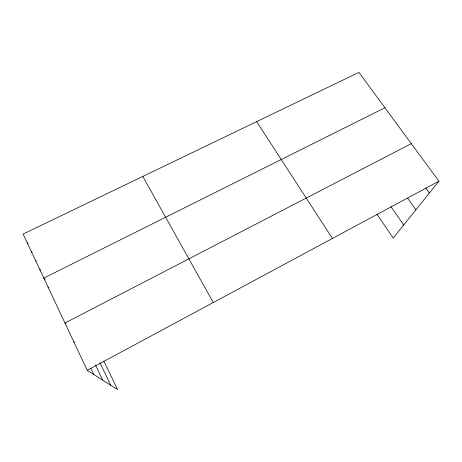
<?xml version="1.0" encoding="UTF-8"?>
<svg xmlns="http://www.w3.org/2000/svg" width="462" height="462" viewBox="0 0 462 462"><rect width="100%" height="100%" fill="white"/><g stroke="black" fill="none" stroke-linecap="round" stroke-linejoin="round"><path stroke-width="0.69" d="M103.823 361.105L117.562 389.61L87.214 370.316L23.1 234.067L358.945 72.39L438.9 181.196L393.202 238.04L376.998 214.351M87.214 370.316L438.9 181.196M411.307 143.647L64.963 323.03L66.014 323.926M384.933 107.756L43.815 278.089L45.253 279.539M73.724 341.655L74.804 342.486M47.961 286.902L48.96 287.878M39.588 269.109L40.569 270.114M35.407 260.216L36.342 261.203M31.26 251.409L32.219 252.443M27.16 242.694L28.084 243.711M425.71 187.913L429.4 193.012M407.692 198.238L415.898 209.812M390.858 206.549L403.69 225M256.658 121.627L332.438 238.45M142.822 176.432L213.288 302.523M99.907 362.676L110.747 385.279M95.438 364.916L102.697 380.162M90.76 368.278L93.659 374.416"/></g></svg>
